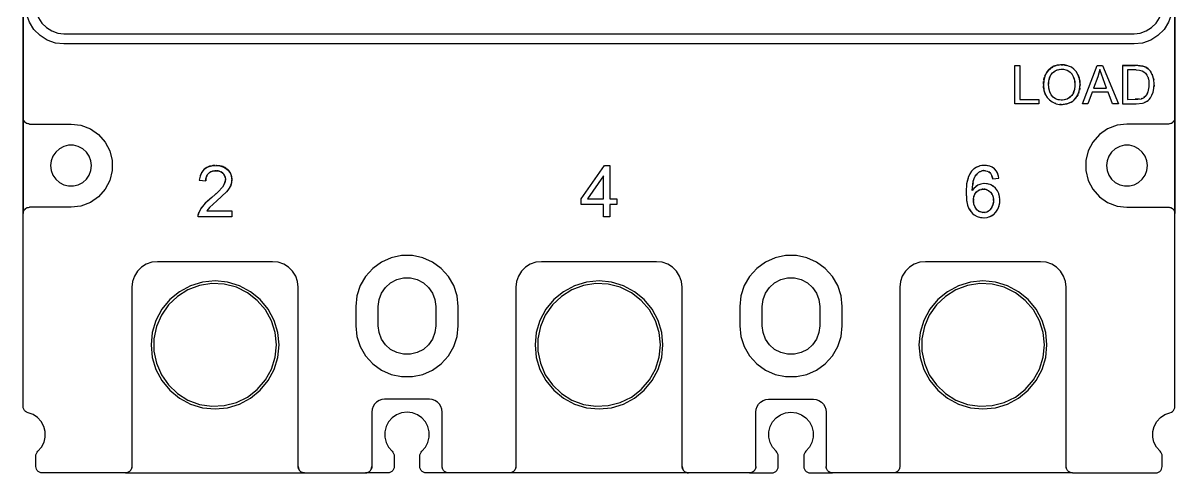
# Model space of a CAD drawing. Header units: millimetres. Extents: x 0 to 90, y 0 to 155.
# Drawn here: x 0 to 90, y 0 to 35.1 of the extents above; entities that cross this region are included whole.
import ezdxf

# ---------------------------------------------------------------- set-up
doc = ezdxf.new("R2010")
doc.units = ezdxf.units.MM

# ---------------------------------------------------------------- blocks, each defined once
blk = doc.blocks.new('CHINT_19175bf650855791af7d52e39bfb35eb_FACE_0')
at = {"color": 141, "linetype": 'Continuous', "true_color": 0x40d9ff}
for p, q in [((80.864, 31.493), (81.026, 31.524)), ((81.086, 31.53), (81.299, 31.526)), ((81.303, 31.525), (81.505, 31.474)), ((87.263, 31.8), (87.314, 31.8)), ((80.167, 30.692), (80.237, 30.95)), ((80.293, 31.059), (80.322, 31.113)), ((80.432, 31.246), (80.606, 31.379)), ((80.629, 31.394), (80.816, 31.48)), ((81.57, 31.447), (81.658, 31.402)), ((81.738, 31.349), (81.8, 31.302)), ((81.912, 31.186), (81.941, 31.154)), ((82.055, 30.961), (82.141, 30.676)), ((82.154, 30.612), (82.174, 30.333)), ((86.96, 31.47), (87.241, 31.453)), ((87.899, 30.871), (87.916, 30.789)), ((87.95, 30.623), (87.952, 30.567)), ((80.134, 30.366), (80.148, 30.552)), ((80.148, 30.021), (80.142, 30.103)), ((80.216, 29.754), (80.199, 29.816)), ((82.108, 29.836), (82.05, 29.673)), ((82.177, 30.258), (82.138, 29.932)), ((87.887, 29.768), (87.813, 29.594)), ((87.959, 30.185), (87.953, 30.127)), ((80.329, 29.538), (80.293, 29.606)), ((80.506, 29.345), (80.486, 29.359)), ((80.744, 29.199), (80.672, 29.228)), ((80.974, 29.132), (80.88, 29.146)), ((81.214, 29.12), (81.112, 29.114)), ((81.447, 29.158), (81.35, 29.13)), ((81.653, 29.245), (81.566, 29.195)), ((81.832, 29.379), (81.757, 29.308)), ((81.984, 29.563), (81.922, 29.469)), ((87.221, 29.203), (86.886, 29.181)), ((87.403, 29.236), (87.372, 29.227)), ((87.555, 29.303), (87.505, 29.28)), ((87.667, 29.388), (87.568, 29.312)), ((87.771, 29.521), (87.748, 29.486)), ((14.71, 23.539), (14.634, 23.504)), ((14.886, 23.592), (14.792, 23.572)), ((15.089, 23.607), (14.961, 23.604)), ((15.278, 23.583), (15.141, 23.606)), ((15.43, 23.527), (15.315, 23.576)), ((15.605, 23.41), (15.471, 23.51)), ((74.742, 23.526), (74.732, 23.52)), ((74.804, 23.556), (74.795, 23.553)), ((75.021, 23.608), (74.92, 23.594)), ((75.188, 23.605), (75.051, 23.611)), ((75.122, 23.608), (75.122, 23.608)), ((75.576, 23.402), (75.449, 23.509)), ((14.289, 22.964), (14.277, 22.808)), ((14.304, 23.033), (14.29, 22.975)), ((14.373, 23.226), (14.327, 23.126)), ((15.686, 23.316), (15.672, 23.335)), ((15.75, 23.207), (15.716, 23.269)), ((15.73, 22.576), (15.779, 22.707)), ((15.774, 22.692), (15.774, 22.692)), ((15.795, 23.074), (15.779, 23.129)), ((15.792, 22.747), (15.802, 22.821)), ((15.813, 22.922), (15.809, 22.97)), ((74.222, 22.67), (74.194, 22.487)), ((74.525, 23.346), (74.467, 23.267)), ((75.657, 23.28), (75.639, 23.317)), ((75.761, 22.982), (75.693, 23.206)), ((15.079, 21.808), (15.266, 21.976)), ((16.046, 22.136), (16.045, 22.138)), ((74.362, 21.77), (74.336, 21.714)), ((74.54, 21.982), (74.476, 21.922)), ((74.608, 22.032), (74.568, 22.003)), ((74.738, 22.102), (74.686, 22.075)), ((74.878, 22.145), (74.826, 22.13)), ((75.028, 22.161), (74.945, 22.153)), ((75.176, 22.15), (75.089, 22.157)), ((75.316, 22.113), (75.265, 22.128)), ((75.46, 22.04), (75.437, 22.052)), ((75.729, 21.715), (75.696, 21.788)), ((75.77, 21.61), (75.764, 21.636)), ((14.295, 21.114), (14.295, 21.116)), ((74.25, 21.406), (74.248, 21.281)), ((74.248, 21.205), (74.271, 21.067)), ((74.287, 21.596), (74.268, 21.506)), ((75.595, 20.586), (75.706, 20.748)), ((75.725, 20.798), (75.778, 20.938)), ((75.789, 20.998), (75.812, 21.146)), ((75.813, 21.284), (75.811, 21.395)), ((74.425, 20.682), (74.424, 20.684)), ((74.492, 20.599), (74.532, 20.553)), ((74.653, 20.457), (74.811, 20.38)), ((74.901, 20.358), (74.98, 20.34)), ((75.138, 20.341), (75.178, 20.348)), ((75.279, 20.373), (75.326, 20.391)), ((75.398, 20.427), (75.45, 20.459)), ((75.501, 20.498), (75.522, 20.515)), ((75.504, 20.006), (75.513, 20.014)), ((76.096, 20.5), (76.096, 20.5))]:
    blk.add_line(p, q, dxfattribs=at)
for points in [[(89.8, 118.5), (89.8, 36.5), (89.725, 35.832), (89.503, 35.198), (89.145, 34.63), (88.67, 34.155), (88.102, 33.797), (87.468, 33.575), (86.8, 33.5), (3.2, 33.5), (2.532, 33.575), (1.898, 33.797), (1.33, 34.155), (0.855, 34.63), (0.497, 35.198), (0.275, 35.832)], [(2.71, 34.355), (3.2, 34.3), (86.8, 34.3), (87.29, 34.355), (87.755, 34.518), (88.172, 34.78), (88.52, 35.128), (88.782, 35.545), (88.945, 36.01), (89, 36.5), (89, 118.5)], [(1, 118.5), (1, 36.5), (1.055, 36.01), (1.218, 35.545), (1.48, 35.128), (1.828, 34.78), (2.245, 34.518), (2.71, 34.355)], [(0, 58.282), (0, 20.25), (0, 27.75), (0, 57.766)], [(90, 58.282), (90, 20.25), (90, 27.75), (90, 57.766)], [(79.367, 29.177), (79.367, 28.824), (77.492, 28.824), (77.492, 31.824), (77.889, 31.824), (77.889, 29.177), (79.367, 29.177)], [(82.413, 31.124), (82.278, 31.344), (82.109, 31.529), (81.905, 31.679), (81.769, 31.749), (81.628, 31.804), (81.357, 31.864), (81.069, 31.875), (80.794, 31.838), (80.544, 31.756), (80.319, 31.628), (80.12, 31.454)], [(80.12, 31.454), (80.268, 31.59), (80.3, 31.611)], [(80.357, 31.65), (80.43, 31.699), (80.494, 31.728)], [(80.432, 31.246), (80.535, 31.333), (80.644, 31.405), (80.795, 31.474), (80.956, 31.517), (81.128, 31.535), (81.304, 31.525), (81.469, 31.489), (81.624, 31.424), (81.78, 31.322), (81.936, 31.161), (82.055, 30.961)], [(80.592, 31.772), (80.645, 31.796), (80.73, 31.817)], [(80.836, 31.844), (80.881, 31.855), (80.991, 31.864)], [(81.101, 31.873), (81.138, 31.876), (81.261, 31.868)], [(81.381, 31.859), (81.407, 31.857), (81.527, 31.827)], [(81.652, 31.795), (81.665, 31.791), (81.686, 31.781)], [(83.522, 29.732), (83.192, 28.824), (82.77, 28.824), (83.922, 31.824), (84.35, 31.824), (85.578, 28.824), (85.126, 28.824), (84.776, 29.732), (83.522, 29.732)], [(83.636, 30.055), (84.653, 30.055), (84.127, 31.508), (83.965, 30.936), (83.636, 30.055)], [(85.895, 31.824), (85.895, 28.824), (86.977, 28.824), (87.459, 28.875), (87.571, 28.907), (87.674, 28.946), (87.818, 29.025)], [(87.902, 31.566), (87.718, 31.689), (87.502, 31.771), (87.091, 31.821), (85.895, 31.824)], [(85.895, 31.824), (86.809, 31.824), (86.899, 31.821)], [(87.135, 31.816), (87.231, 31.813), (87.474, 31.774)], [(87.507, 31.769), (87.512, 31.768), (87.649, 31.715)], [(87.72, 31.687), (87.722, 31.687), (87.902, 31.566)], [(88.091, 29.297), (88.204, 29.493), (88.295, 29.734), (88.357, 30.034), (88.375, 30.377), (88.347, 30.71), (88.284, 30.977), (88.202, 31.182), (88.07, 31.391), (87.902, 31.566)], [(80.12, 31.454), (79.953, 31.237), (79.831, 30.983), (79.747, 30.656), (79.719, 30.284), (79.762, 29.9), (79.891, 29.536)], [(79.757, 30.697), (79.765, 30.755), (79.813, 30.914)], [(79.838, 31), (79.844, 31.019), (79.918, 31.164)], [(79.958, 31.244), (79.963, 31.253), (80.12, 31.454)], [(82.055, 30.961), (82.123, 30.769), (82.165, 30.556), (82.177, 30.242), (82.143, 29.948), (82.063, 29.695), (81.937, 29.484), (81.771, 29.317), (81.579, 29.2), (81.362, 29.131), (81.121, 29.113), (80.886, 29.144), (80.674, 29.226), (80.487, 29.358), (80.327, 29.54), (80.213, 29.759), (80.144, 30.039), (80.132, 30.434), (80.174, 30.748), (80.235, 30.946), (80.321, 31.112), (80.432, 31.246)], [(81.882, 28.958), (82.01, 29.038), (82.126, 29.132), (82.289, 29.315), (82.423, 29.542), (82.521, 29.805), (82.575, 30.09), (82.587, 30.383), (82.537, 30.774), (82.413, 31.124)], [(82.413, 31.124), (82.469, 30.997), (82.514, 30.863), (82.526, 30.807)], [(82.545, 30.715), (82.57, 30.593), (82.579, 30.443)], [(86.96, 31.47), (86.292, 31.47), (86.292, 29.177), (87.094, 29.182), (87.389, 29.23), (87.546, 29.297), (87.611, 29.34), (87.667, 29.388)], [(86.96, 31.47), (87.241, 31.453), (87.436, 31.408), (87.576, 31.332), (87.701, 31.219), (87.812, 31.069), (87.9, 30.87), (87.951, 30.618), (87.96, 30.161), (87.887, 29.768)], [(88.079, 31.378), (88.088, 31.368), (88.124, 31.305)], [(88.215, 31.148), (88.227, 31.127), (88.238, 31.091)], [(88.326, 30.8), (88.339, 30.755), (88.34, 30.739)], [(79.725, 30.363), (79.725, 30.458), (79.741, 30.578)], [(79.753, 29.979), (79.725, 30.135), (79.725, 30.23)], [(79.891, 29.536), (79.78, 29.829), (79.773, 29.87)], [(82.51, 29.776), (82.502, 29.743), (82.457, 29.634)], [(82.568, 30.053), (82.565, 30.012), (82.539, 29.901)], [(82.585, 30.342), (82.588, 30.301), (82.579, 30.198)], [(87.887, 29.768), (87.828, 29.62), (87.754, 29.493), (87.667, 29.388)], [(88.369, 30.272), (88.372, 30.222), (88.364, 30.168)], [(79.891, 29.536), (80.023, 29.316), (80.192, 29.13), (80.396, 28.977), (80.554, 28.894), (80.721, 28.832), (80.967, 28.783), (81.223, 28.774), (81.563, 28.827), (81.882, 28.958)], [(80.703, 28.839), (80.693, 28.841), (80.674, 28.85)], [(81.56, 28.827), (81.553, 28.825), (81.299, 28.779), (81.254, 28.779)], [(81.882, 28.958), (81.721, 28.881), (81.572, 28.831)], [(82.1, 29.111), (82.088, 29.099), (82.067, 29.085)], [(82.273, 29.298), (82.261, 29.278), (82.196, 29.211)], [(82.41, 29.52), (82.4, 29.496), (82.342, 29.405)], [(87.653, 28.938), (87.634, 28.93), (87.615, 28.924)], [(87.818, 29.025), (87.731, 28.974), (87.689, 28.955)], [(87.818, 29.025), (87.898, 29.086), (87.975, 29.158), (88.091, 29.297)], [(87.96, 29.144), (87.945, 29.128), (87.931, 29.117)], [(88.091, 29.297), (88.02, 29.207), (87.987, 29.173)], [(81.105, 28.778), (81.021, 28.777), (81, 28.781)], [(0.5, 27.25), (0.389, 27.263), (0.283, 27.3), (0.188, 27.359), (0.109, 27.438), (0.05, 27.533), (0.013, 27.639), (0, 27.75)], [(0.029, 27.592), (0.017, 27.621), (0.016, 27.629)], [(0.085, 27.476), (0.067, 27.5), (0.061, 27.515)], [(0.167, 27.38), (0.146, 27.396), (0.132, 27.416)], [(0.265, 27.311), (0.239, 27.324), (0.216, 27.342)], [(0.37, 27.269), (0.324, 27.282), (0.301, 27.293)], [(0.5, 27.25), (0.453, 27.252), (0.407, 27.259), (0.397, 27.262)], [(0.5, 27.25), (3.75, 27.25), (4.528, 27.156), (5.26, 26.878), (5.905, 26.433), (6.425, 25.846), (6.789, 25.152), (6.976, 24.392), (6.976, 23.608), (6.789, 22.848), (6.425, 22.154), (5.905, 21.567), (5.26, 21.122), (4.528, 20.844), (3.75, 20.75), (0.5, 20.75)], [(89.5, 27.25), (86.25, 27.25), (85.472, 27.156), (84.74, 26.878), (84.095, 26.433), (83.575, 25.846), (83.211, 25.152), (83.024, 24.392), (83.024, 23.608), (83.211, 22.848), (83.575, 22.154), (84.095, 21.567), (84.74, 21.122), (85.472, 20.844), (86.25, 20.75), (89.5, 20.75)], [(90, 27.75), (89.987, 27.639), (89.95, 27.533), (89.891, 27.438), (89.812, 27.359), (89.717, 27.3), (89.611, 27.263), (89.5, 27.25)], [(89.601, 27.261), (89.585, 27.257), (89.5, 27.25)], [(89.699, 27.293), (89.668, 27.279), (89.63, 27.269)], [(89.8, 27.352), (89.746, 27.315), (89.728, 27.307)], [(89.885, 27.433), (89.879, 27.423), (89.817, 27.363), (89.814, 27.361)], [(89.938, 27.513), (89.929, 27.493), (89.901, 27.455)], [(89.983, 27.625), (89.976, 27.597), (89.962, 27.566)], [(90, 27.75), (89.994, 27.673), (89.989, 27.651)], [(5.304, 23.617), (5.35, 24), (5.304, 24.383), (5.167, 24.744), (4.948, 25.061), (4.659, 25.317), (4.317, 25.496), (3.943, 25.588), (3.557, 25.588), (3.183, 25.496), (2.841, 25.317), (2.552, 25.061), (2.333, 24.744), (2.196, 24.383), (2.15, 24), (2.196, 23.617), (2.333, 23.256), (2.552, 22.939), (2.841, 22.683), (3.183, 22.504), (3.557, 22.412), (3.943, 22.412), (4.317, 22.504), (4.659, 22.683), (4.948, 22.939), (5.167, 23.256), (5.304, 23.617)], [(87.804, 23.617), (87.85, 24), (87.804, 24.383), (87.667, 24.744), (87.448, 25.061), (87.159, 25.317), (86.817, 25.496), (86.443, 25.588), (86.057, 25.588), (85.683, 25.496), (85.341, 25.317), (85.052, 25.061), (84.833, 24.744), (84.696, 24.383), (84.65, 24), (84.696, 23.617), (84.833, 23.256), (85.052, 22.939), (85.341, 22.683), (85.683, 22.504), (86.057, 22.412), (86.443, 22.412), (86.817, 22.504), (87.159, 22.683), (87.448, 22.939), (87.667, 23.256), (87.804, 23.617)], [(14.162, 23.721), (14.343, 23.847), (14.545, 23.935), (14.76, 23.99), (15.055, 24.016), (15.38, 23.988), (15.687, 23.893), (15.909, 23.76), (16.081, 23.59), (16.208, 23.386), (16.288, 23.159), (16.318, 22.92), (16.296, 22.68), (16.225, 22.452), (16.114, 22.238), (16.01, 22.086), (15.894, 21.945), (15.137, 21.241), (14.57, 20.738), (14.362, 20.472), (16.324, 20.472), (16.324, 20), (13.679, 20), (13.688, 20.154), (13.707, 20.249), (13.737, 20.341)], [(15.605, 23.41), (15.68, 23.326), (15.74, 23.231), (15.793, 23.094), (15.814, 22.932), (15.796, 22.757), (15.746, 22.604), (15.585, 22.326), (15.257, 21.966), (14.742, 21.511), (14.233, 21.059), (13.916, 20.682), (13.737, 20.341)], [(14.162, 23.721), (14.039, 23.592), (13.94, 23.444), (13.83, 23.176), (13.773, 22.859), (14.277, 22.808)], [(14.01, 23.548), (13.953, 23.467), (13.949, 23.457)], [(14.162, 23.721), (14.048, 23.603), (14.044, 23.597)], [(14.514, 23.922), (14.353, 23.854), (14.162, 23.721)], [(14.395, 23.273), (14.493, 23.397), (14.606, 23.487)], [(14.493, 23.397), (14.57, 23.464), (14.655, 23.518), (14.813, 23.58), (14.98, 23.607), (15.149, 23.606), (15.316, 23.576), (15.471, 23.51), (15.605, 23.41)], [(14.69, 23.972), (14.574, 23.947), (14.547, 23.936)], [(14.974, 24.009), (14.825, 24.001), (14.781, 23.992)], [(15.672, 23.898), (15.625, 23.923), (15.381, 23.99), (15.107, 24.016), (15.076, 24.014)], [(15.877, 23.78), (15.837, 23.814), (15.723, 23.872)], [(16.055, 23.615), (16.017, 23.663), (15.955, 23.715)], [(16.203, 23.394), (16.158, 23.486), (16.101, 23.558)], [(45.843, 20.958), (45.843, 20), (45.352, 20), (45.352, 20.958), (43.617, 20.958), (43.617, 21.408), (45.442, 24), (45.843, 24), (45.843, 21.408), (46.383, 21.408), (46.383, 20.958), (45.843, 20.958)], [(74.108, 23.558), (73.976, 23.363), (73.876, 23.152), (73.725, 22.567), (73.678, 21.954), (73.714, 21.301), (73.796, 20.912), (73.904, 20.633), (74.067, 20.384)], [(74.108, 23.558), (73.988, 23.384), (73.982, 23.372)], [(75.888, 23.751), (75.72, 23.871), (75.532, 23.954), (75.276, 24.008), (75.015, 24.014), (74.757, 23.975), (74.511, 23.885), (74.292, 23.743), (74.108, 23.558)], [(74.292, 23.743), (74.29, 23.742), (74.108, 23.558)], [(74.506, 23.881), (74.498, 23.879), (74.306, 23.753)], [(74.307, 22.988), (74.399, 23.173), (74.52, 23.341), (74.673, 23.481), (74.732, 23.521), (74.795, 23.553), (74.921, 23.595), (75.054, 23.612), (75.187, 23.605), (75.317, 23.574), (75.45, 23.508), (75.576, 23.402)], [(74.746, 23.971), (74.733, 23.969), (74.589, 23.913)], [(75.001, 24.012), (74.994, 24.012), (74.912, 23.998)], [(75.274, 24.008), (75.272, 24.009), (75.242, 24.009)], [(75.529, 23.955), (75.524, 23.957), (75.354, 23.992)], [(75.576, 23.402), (75.639, 23.316), (75.694, 23.204), (75.761, 22.982)], [(75.719, 23.872), (75.718, 23.872), (75.66, 23.898)], [(75.761, 22.982), (76.249, 23.021), (76.219, 23.185), (76.17, 23.344), (76.054, 23.565), (75.888, 23.751)], [(76.05, 23.569), (76.047, 23.575), (75.888, 23.751)], [(76.167, 23.35), (76.163, 23.362), (76.097, 23.484)], [(13.893, 23.33), (13.839, 23.206), (13.836, 23.19)], [(14.277, 22.808), (14.281, 22.895), (14.291, 22.982), (14.329, 23.134), (14.396, 23.275), (14.493, 23.397)], [(16.282, 23.175), (16.254, 23.289), (16.211, 23.378)], [(16.237, 22.493), (16.278, 22.601), (16.286, 22.648)], [(16.311, 22.975), (16.307, 23.073), (16.29, 23.144)], [(16.302, 22.751), (16.316, 22.837), (16.315, 22.884)], [(45.352, 23.211), (44.1, 21.408), (45.352, 21.408), (45.352, 23.211)], [(73.845, 23.033), (73.746, 22.688), (73.741, 22.63)], [(73.935, 23.278), (73.887, 23.181), (73.885, 23.171)], [(74.602, 22.464), (74.435, 22.357), (74.289, 22.221), (74.168, 22.063), (74.197, 22.532), (74.242, 22.783), (74.307, 22.988)], [(74.237, 22.758), (74.307, 22.988), (74.403, 23.179)], [(75.975, 22.233), (75.786, 22.396), (75.568, 22.515), (75.328, 22.581), (75.079, 22.594), (74.834, 22.554), (74.602, 22.464)], [(75.078, 22.593), (75.078, 22.593), (74.835, 22.555), (74.602, 22.464)], [(75.302, 22.582), (75.263, 22.589), (75.086, 22.593)], [(75.538, 22.523), (75.438, 22.558), (75.362, 22.571)], [(75.776, 22.402), (75.756, 22.417), (75.602, 22.501), (75.579, 22.509)], [(76.217, 23.192), (76.216, 23.199), (76.195, 23.263)], [(16.032, 22.118), (16.066, 22.161), (16.1, 22.217)], [(16.125, 22.26), (16.19, 22.368), (16.215, 22.432)], [(73.682, 21.879), (73.679, 21.843), (73.704, 21.484)], [(74.352, 20.81), (74.314, 20.903), (74.283, 20.998), (74.248, 21.192), (74.247, 21.389), (74.281, 21.583), (74.357, 21.765), (74.476, 21.922)], [(74.376, 22.303), (74.295, 22.227), (74.292, 22.224)], [(74.602, 22.464), (74.44, 22.361), (74.437, 22.359)], [(74.476, 21.922), (74.537, 21.979), (74.603, 22.03), (74.732, 22.101), (74.874, 22.145), (75.021, 22.161), (75.169, 22.152), (75.312, 22.115), (75.459, 22.041), (75.598, 21.922), (75.697, 21.786), (75.765, 21.633), (75.815, 21.376), (75.811, 21.117), (75.776, 20.926), (75.705, 20.746), (75.595, 20.586)], [(75.975, 22.233), (75.869, 22.333), (75.803, 22.382)], [(76.158, 20.599), (76.215, 20.726), (76.26, 20.859), (76.309, 21.098), (76.321, 21.342), (76.297, 21.585), (76.233, 21.821), (76.125, 22.04), (75.975, 22.233)], [(76.183, 21.924), (76.127, 22.038), (76.125, 22.04)], [(76.251, 21.754), (76.235, 21.817), (76.234, 21.819)], [(0, 20.25), (0.013, 20.361), (0.05, 20.467), (0.109, 20.562), (0.188, 20.641), (0.283, 20.7), (0.389, 20.737), (0.5, 20.75)], [(0.301, 20.707), (0.332, 20.721), (0.37, 20.731)], [(0.399, 20.739), (0.415, 20.743), (0.5, 20.75)], [(14.087, 20.886), (13.93, 20.704), (13.923, 20.691)], [(14.493, 21.29), (14.258, 21.084), (14.249, 21.073)], [(73.717, 21.284), (73.718, 21.273), (73.794, 20.916), (73.795, 20.915)], [(74.432, 20.671), (74.352, 20.81), (74.282, 21.004)], [(74.653, 20.457), (74.53, 20.554), (74.43, 20.674), (74.352, 20.81)], [(76.233, 20.779), (76.243, 20.802), (76.248, 20.822)], [(76.274, 20.924), (76.297, 21.015), (76.3, 21.053)], [(76.305, 21.509), (76.3, 21.569), (76.298, 21.576)], [(76.315, 21.229), (76.321, 21.294), (76.319, 21.315)], [(89.5, 20.75), (89.611, 20.737), (89.717, 20.7), (89.812, 20.641), (89.891, 20.562), (89.95, 20.467), (89.987, 20.361), (90, 20.25)], [(89.5, 20.75), (89.547, 20.748), (89.593, 20.741), (89.603, 20.738)], [(89.63, 20.731), (89.676, 20.718), (89.699, 20.707)], [(0, 20.25), (0.006, 20.327), (0.011, 20.349)], [(8, 0), (1.5, 0), (1.389, 0.013), (1.283, 0.05), (1.188, 0.109), (1.109, 0.188), (1.05, 0.283), (1.013, 0.389), (1, 0.5), (1, 1.323), (1.011, 1.427), (1.044, 1.527), (1.096, 1.618), (1.167, 1.696), (1.446, 2.015), (1.641, 2.392), (1.739, 2.805), (1.735, 3.229), (1.629, 3.64), (1.427, 4.013), (1.141, 4.327), (0.788, 4.562), (0.389, 4.706), (0.283, 4.743), (0.188, 4.803), (0.109, 4.882), (0.05, 4.977), (0.013, 5.082), (0, 5.194), (0, 20.25)], [(0.017, 20.375), (0.024, 20.403), (0.038, 20.434)], [(0.062, 20.487), (0.071, 20.507), (0.099, 20.545)], [(0.115, 20.567), (0.121, 20.577), (0.183, 20.637), (0.186, 20.639)], [(0.2, 20.648), (0.254, 20.685), (0.272, 20.693)], [(13.703, 20.23), (13.688, 20.155), (13.688, 20.155)], [(13.737, 20.341), (13.707, 20.249), (13.707, 20.249)], [(73.907, 20.628), (73.911, 20.62), (74.067, 20.384)], [(74.067, 20.384), (74.181, 20.265), (74.31, 20.16), (74.544, 20.03), (74.803, 19.954), (75.071, 19.931), (75.339, 19.958), (75.595, 20.041), (75.825, 20.181), (76.014, 20.371), (76.158, 20.599)], [(74.067, 20.384), (74.178, 20.268), (74.181, 20.265)], [(74.185, 20.261), (74.297, 20.169), (74.303, 20.165)], [(74.507, 20.051), (74.544, 20.03), (74.559, 20.026)], [(75.595, 20.586), (75.515, 20.508), (75.425, 20.44), (75.3, 20.378), (75.149, 20.341), (74.976, 20.34), (74.808, 20.381), (74.653, 20.457)], [(74.812, 19.954), (74.82, 19.952), (74.933, 19.943)], [(75.082, 19.932), (75.09, 19.932), (75.292, 19.949), (75.32, 19.956)], [(75.376, 19.97), (75.482, 19.996), (75.557, 20.029)], [(75.618, 20.055), (75.659, 20.073), (75.787, 20.159)], [(75.831, 20.188), (75.842, 20.195), (75.99, 20.347)], [(76.015, 20.373), (76.017, 20.375), (76.158, 20.599)], [(82, 0), (88.5, 0), (88.611, 0.013), (88.717, 0.05), (88.812, 0.109), (88.891, 0.188), (88.95, 0.283), (88.987, 0.389), (89, 0.5), (89, 1.323), (88.989, 1.427), (88.956, 1.527), (88.904, 1.618), (88.833, 1.696), (88.554, 2.015), (88.359, 2.392), (88.261, 2.805), (88.265, 3.229), (88.371, 3.64), (88.573, 4.013), (88.859, 4.327), (89.212, 4.562), (89.611, 4.706), (89.717, 4.743), (89.812, 4.803), (89.891, 4.882), (89.95, 4.977), (89.987, 5.082), (90, 5.194), (90, 20.25)], [(89.735, 20.689), (89.761, 20.676), (89.784, 20.658)], [(89.833, 20.62), (89.854, 20.604), (89.868, 20.584)], [(89.915, 20.524), (89.933, 20.5), (89.939, 20.485)], [(89.971, 20.408), (89.983, 20.379), (89.984, 20.371)], [(21.5, 0.5), (21.5, 14.5), (21.45, 14.945), (21.302, 15.368), (21.064, 15.747), (20.747, 16.064), (20.368, 16.302), (19.945, 16.45), (19.5, 16.5), (10.5, 16.5), (10.055, 16.45), (9.632, 16.302), (9.253, 16.064), (8.936, 15.747), (8.698, 15.368), (8.55, 14.945), (8.5, 14.5), (8.5, 0.5)], [(34, 11.5), (34, 13), (33.913, 13.832), (33.654, 14.627), (33.236, 15.351), (32.677, 15.973), (32, 16.464), (31.236, 16.804), (30.418, 16.978), (29.582, 16.978), (28.764, 16.804), (28, 16.464), (27.323, 15.973), (26.764, 15.351), (26.346, 14.627), (26.087, 13.832), (26, 13), (26, 11.5), (26.087, 10.668), (26.346, 9.873), (26.764, 9.149), (27.323, 8.527), (28, 8.036), (28.764, 7.696), (29.582, 7.522), (30.418, 7.522), (31.236, 7.696), (32, 8.036), (32.677, 8.527), (33.236, 9.149), (33.654, 9.873), (33.913, 10.668), (34, 11.5)], [(51.5, 0.5), (51.5, 14.5), (51.45, 14.945), (51.302, 15.368), (51.064, 15.747), (50.747, 16.064), (50.368, 16.302), (49.945, 16.45), (49.5, 16.5), (40.5, 16.5), (40.055, 16.45), (39.632, 16.302), (39.253, 16.064), (38.936, 15.747), (38.698, 15.368), (38.55, 14.945), (38.5, 14.5), (38.5, 0.5)], [(56, 13), (56, 11.5), (56.087, 10.668), (56.346, 9.873), (56.764, 9.149), (57.323, 8.527), (58, 8.036), (58.764, 7.696), (59.582, 7.522), (60.418, 7.522), (61.236, 7.696), (62, 8.036), (62.677, 8.527), (63.236, 9.149), (63.654, 9.873), (63.913, 10.668), (64, 11.5), (64, 13), (63.913, 13.832), (63.654, 14.627), (63.236, 15.351), (62.677, 15.973), (62, 16.464), (61.236, 16.804), (60.418, 16.978), (59.582, 16.978), (58.764, 16.804), (58, 16.464), (57.323, 15.973), (56.764, 15.351), (56.346, 14.627), (56.087, 13.832), (56, 13)], [(81.5, 0.5), (81.5, 14.5), (81.45, 14.945), (81.302, 15.368), (81.064, 15.747), (80.747, 16.064), (80.368, 16.302), (79.945, 16.45), (79.5, 16.5), (70.5, 16.5), (70.055, 16.45), (69.632, 16.302), (69.253, 16.064), (68.936, 15.747), (68.698, 15.368), (68.55, 14.945), (68.5, 14.5), (68.5, 0.5)], [(10.096, 10.975), (10, 10), (10.096, 9.025), (10.381, 8.087), (10.843, 7.222), (11.464, 6.464), (12.222, 5.843), (13.087, 5.381), (14.025, 5.096), (15, 5), (15.975, 5.096), (16.913, 5.381), (17.778, 5.843), (18.536, 6.464), (19.157, 7.222), (19.619, 8.087), (19.904, 9.025), (20, 10), (19.904, 10.975), (19.619, 11.913), (19.157, 12.778), (18.536, 13.536), (17.778, 14.157), (16.913, 14.619), (15.975, 14.904), (15, 15), (14.025, 14.904), (13.087, 14.619), (12.222, 14.157), (11.464, 13.536), (10.843, 12.778), (10.381, 11.913), (10.096, 10.975)], [(19.698, 9.035), (19.796, 10), (19.698, 10.965), (19.407, 11.891), (18.936, 12.74), (18.304, 13.476), (17.537, 14.07), (16.666, 14.497), (15.726, 14.741), (14.757, 14.79), (13.798, 14.643), (12.888, 14.306), (12.064, 13.793), (11.361, 13.124), (10.807, 12.328), (10.424, 11.436), (10.229, 10.485), (10.229, 9.515), (10.424, 8.564), (10.807, 7.672), (11.361, 6.876), (12.064, 6.207), (12.888, 5.694), (13.798, 5.357), (14.757, 5.21), (15.726, 5.259), (16.666, 5.503), (17.537, 5.93), (18.304, 6.524), (18.936, 7.26), (19.407, 8.109), (19.698, 9.035)], [(27.75, 11.5), (27.75, 13), (27.815, 13.538), (28.008, 14.046), (28.316, 14.492), (28.722, 14.852), (29.202, 15.104), (29.729, 15.234), (30.271, 15.234), (30.798, 15.104), (31.278, 14.852), (31.684, 14.492), (31.992, 14.046), (32.185, 13.538), (32.25, 13), (32.25, 11.5), (32.185, 10.962), (31.992, 10.454), (31.684, 10.008), (31.278, 9.648), (30.798, 9.396), (30.271, 9.266), (29.729, 9.266), (29.202, 9.396), (28.722, 9.648), (28.316, 10.008), (28.008, 10.454), (27.815, 10.962), (27.75, 11.5)], [(40.096, 10.975), (40, 10), (40.096, 9.025), (40.381, 8.087), (40.843, 7.222), (41.464, 6.464), (42.222, 5.843), (43.087, 5.381), (44.025, 5.096), (45, 5), (45.975, 5.096), (46.913, 5.381), (47.778, 5.843), (48.536, 6.464), (49.157, 7.222), (49.619, 8.087), (49.904, 9.025), (50, 10), (49.904, 10.975), (49.619, 11.913), (49.157, 12.778), (48.536, 13.536), (47.778, 14.157), (46.913, 14.619), (45.975, 14.904), (45, 15), (44.025, 14.904), (43.087, 14.619), (42.222, 14.157), (41.464, 13.536), (40.843, 12.778), (40.381, 11.913), (40.096, 10.975)], [(49.698, 9.035), (49.796, 10), (49.698, 10.965), (49.407, 11.891), (48.936, 12.74), (48.304, 13.476), (47.537, 14.07), (46.666, 14.497), (45.726, 14.741), (44.757, 14.79), (43.798, 14.643), (42.888, 14.306), (42.064, 13.793), (41.361, 13.124), (40.807, 12.328), (40.424, 11.436), (40.229, 10.485), (40.229, 9.515), (40.424, 8.564), (40.807, 7.672), (41.361, 6.876), (42.064, 6.207), (42.888, 5.694), (43.798, 5.357), (44.757, 5.21), (45.726, 5.259), (46.666, 5.503), (47.537, 5.93), (48.304, 6.524), (48.936, 7.26), (49.407, 8.109), (49.698, 9.035)], [(62.25, 13), (62.25, 11.5), (62.185, 10.962), (61.992, 10.454), (61.684, 10.008), (61.278, 9.648), (60.798, 9.396), (60.271, 9.266), (59.729, 9.266), (59.202, 9.396), (58.722, 9.648), (58.316, 10.008), (58.008, 10.454), (57.815, 10.962), (57.75, 11.5), (57.75, 13), (57.815, 13.538), (58.008, 14.046), (58.316, 14.492), (58.722, 14.852), (59.202, 15.104), (59.729, 15.234), (60.271, 15.234), (60.798, 15.104), (61.278, 14.852), (61.684, 14.492), (61.992, 14.046), (62.185, 13.538), (62.25, 13)], [(70.096, 10.975), (70, 10), (70.096, 9.025), (70.381, 8.087), (70.843, 7.222), (71.464, 6.464), (72.222, 5.843), (73.087, 5.381), (74.025, 5.096), (75, 5), (75.975, 5.096), (76.913, 5.381), (77.778, 5.843), (78.536, 6.464), (79.157, 7.222), (79.619, 8.087), (79.904, 9.025), (80, 10), (79.904, 10.975), (79.619, 11.913), (79.157, 12.778), (78.536, 13.536), (77.778, 14.157), (76.913, 14.619), (75.975, 14.904), (75, 15), (74.025, 14.904), (73.087, 14.619), (72.222, 14.157), (71.464, 13.536), (70.843, 12.778), (70.381, 11.913), (70.096, 10.975)], [(79.698, 9.035), (79.796, 10), (79.698, 10.965), (79.407, 11.891), (78.936, 12.74), (78.304, 13.476), (77.537, 14.07), (76.666, 14.497), (75.726, 14.741), (74.757, 14.79), (73.798, 14.643), (72.888, 14.306), (72.064, 13.793), (71.361, 13.124), (70.807, 12.328), (70.424, 11.436), (70.229, 10.485), (70.229, 9.515), (70.424, 8.564), (70.807, 7.672), (71.361, 6.876), (72.064, 6.207), (72.888, 5.694), (73.798, 5.357), (74.757, 5.21), (75.726, 5.259), (76.666, 5.503), (77.537, 5.93), (78.304, 6.524), (78.936, 7.26), (79.407, 8.109), (79.698, 9.035)], [(32.75, 0.5), (32.75, 4.75), (32.725, 4.973), (32.651, 5.184), (32.532, 5.373), (32.373, 5.532), (32.184, 5.651), (31.973, 5.725), (31.75, 5.75), (28.25, 5.75), (28.027, 5.725), (27.816, 5.651), (27.627, 5.532), (27.468, 5.373), (27.349, 5.184), (27.275, 4.973), (27.25, 4.75), (27.25, 0.5)], [(57.25, 0.5), (57.25, 4.75), (57.275, 4.973), (57.349, 5.184), (57.468, 5.373), (57.627, 5.532), (57.816, 5.651), (58.027, 5.725), (58.25, 5.75), (61.75, 5.75), (61.973, 5.725), (62.184, 5.651), (62.373, 5.532), (62.532, 5.373), (62.651, 5.184), (62.725, 4.973), (62.75, 4.75), (62.75, 0.5)], [(33.25, 0), (31.5, 0), (31.389, 0.013), (31.283, 0.05), (31.188, 0.109), (31.109, 0.188), (31.05, 0.283), (31.013, 0.389), (31, 0.5), (31, 1.323), (31.011, 1.427), (31.044, 1.527), (31.096, 1.618), (31.167, 1.696), (31.444, 2.012), (31.639, 2.386), (31.738, 2.795), (31.737, 3.216), (31.635, 3.624), (31.438, 3.997), (31.159, 4.312), (30.812, 4.55), (30.418, 4.699), (30, 4.75), (29.582, 4.699), (29.188, 4.55), (28.841, 4.312), (28.562, 3.997), (28.365, 3.624), (28.263, 3.216), (28.262, 2.795), (28.361, 2.386), (28.556, 2.012), (28.833, 1.696), (28.904, 1.618), (28.956, 1.527), (28.989, 1.427), (29, 1.323), (29, 0.5), (28.987, 0.389), (28.95, 0.283), (28.891, 0.188), (28.812, 0.109), (28.717, 0.05), (28.611, 0.013), (28.5, 0), (26.75, 0)], [(56.75, 0), (58.5, 0), (58.611, 0.013), (58.717, 0.05), (58.812, 0.109), (58.891, 0.188), (58.95, 0.283), (58.987, 0.389), (59, 0.5), (59, 1.323), (58.989, 1.427), (58.956, 1.527), (58.904, 1.618), (58.833, 1.696), (58.556, 2.012), (58.361, 2.386), (58.262, 2.795), (58.263, 3.216), (58.365, 3.624), (58.562, 3.997), (58.841, 4.312), (59.188, 4.55), (59.582, 4.699), (60, 4.75), (60.418, 4.699), (60.812, 4.55), (61.159, 4.312), (61.438, 3.997), (61.635, 3.624), (61.737, 3.216), (61.738, 2.795), (61.639, 2.386), (61.444, 2.012), (61.167, 1.696), (61.096, 1.618), (61.044, 1.527), (61.011, 1.427), (61, 1.323), (61, 0.5), (61.013, 0.389), (61.05, 0.283), (61.109, 0.188), (61.188, 0.109), (61.283, 0.05), (61.389, 0.013), (61.5, 0), (63.25, 0)], [(8.5, 0.5), (8.487, 0.389), (8.45, 0.283), (8.391, 0.188), (8.312, 0.109), (8.217, 0.05), (8.111, 0.013), (8, 0)], [(8, 0), (22, 0), (26.75, 0)], [(8.158, 0.029), (8.129, 0.017), (8.121, 0.016)], [(8.274, 0.085), (8.25, 0.067), (8.235, 0.061)], [(8.37, 0.167), (8.354, 0.146), (8.334, 0.132)], [(8.439, 0.265), (8.426, 0.239), (8.408, 0.216)], [(8.481, 0.37), (8.468, 0.324), (8.457, 0.301)], [(8.5, 0.5), (8.498, 0.453), (8.491, 0.407), (8.488, 0.397)], [(21.511, 0.399), (21.507, 0.415), (21.5, 0.5)], [(21.5, 0.5), (21.513, 0.389), (21.55, 0.283), (21.609, 0.188), (21.688, 0.109), (21.783, 0.05), (21.889, 0.013), (22, 0)], [(21.543, 0.301), (21.529, 0.332), (21.519, 0.37)], [(21.602, 0.2), (21.565, 0.254), (21.557, 0.272)], [(21.683, 0.115), (21.673, 0.121), (21.613, 0.183), (21.611, 0.186)], [(21.763, 0.062), (21.743, 0.071), (21.705, 0.099)], [(21.875, 0.017), (21.847, 0.024), (21.816, 0.038)], [(22, 0), (21.923, 0.006), (21.901, 0.011)], [(26.75, 0), (26.861, 0.013), (26.967, 0.05), (27.062, 0.109), (27.141, 0.188), (27.2, 0.283), (27.237, 0.389), (27.25, 0.5)], [(26.908, 0.029), (26.879, 0.017), (26.871, 0.016)], [(27.024, 0.085), (27, 0.067), (26.985, 0.061)], [(27.12, 0.167), (27.104, 0.146), (27.084, 0.132)], [(27.189, 0.265), (27.176, 0.239), (27.158, 0.216)], [(27.231, 0.37), (27.218, 0.324), (27.207, 0.301)], [(27.25, 0.5), (27.248, 0.453), (27.241, 0.407), (27.238, 0.397)], [(32.761, 0.399), (32.757, 0.415), (32.75, 0.5)], [(33.25, 0), (33.139, 0.013), (33.033, 0.05), (32.938, 0.109), (32.859, 0.188), (32.8, 0.283), (32.763, 0.389), (32.75, 0.5)], [(32.793, 0.301), (32.779, 0.332), (32.769, 0.37)], [(32.852, 0.2), (32.815, 0.254), (32.807, 0.272)], [(32.933, 0.115), (32.923, 0.121), (32.863, 0.183), (32.861, 0.186)], [(33.013, 0.062), (32.993, 0.071), (32.955, 0.099)], [(33.125, 0.017), (33.097, 0.024), (33.066, 0.038)], [(33.25, 0), (33.173, 0.006), (33.151, 0.011)], [(56.75, 0), (52, 0), (38, 0), (33.25, 0)], [(38.5, 0.5), (38.487, 0.389), (38.45, 0.283), (38.391, 0.188), (38.312, 0.109), (38.217, 0.05), (38.111, 0.013), (38, 0)], [(38.158, 0.029), (38.129, 0.017), (38.121, 0.016)], [(38.274, 0.085), (38.25, 0.067), (38.235, 0.061)], [(38.37, 0.167), (38.354, 0.146), (38.334, 0.132)], [(38.439, 0.265), (38.426, 0.239), (38.408, 0.216)], [(38.481, 0.37), (38.468, 0.324), (38.457, 0.301)], [(38.5, 0.5), (38.498, 0.453), (38.491, 0.407), (38.488, 0.397)], [(51.511, 0.399), (51.507, 0.415), (51.5, 0.5)], [(51.5, 0.5), (51.513, 0.389), (51.55, 0.283), (51.609, 0.188), (51.688, 0.109), (51.783, 0.05), (51.889, 0.013), (52, 0)], [(51.543, 0.301), (51.529, 0.332), (51.519, 0.37)], [(51.602, 0.2), (51.565, 0.254), (51.557, 0.272)], [(51.683, 0.115), (51.673, 0.121), (51.613, 0.183), (51.611, 0.186)], [(51.763, 0.062), (51.743, 0.071), (51.705, 0.099)], [(51.875, 0.017), (51.847, 0.024), (51.816, 0.038)], [(52, 0), (51.923, 0.006), (51.901, 0.011)], [(57.25, 0.5), (57.237, 0.389), (57.2, 0.283), (57.141, 0.188), (57.062, 0.109), (56.967, 0.05), (56.861, 0.013), (56.75, 0)], [(56.908, 0.029), (56.879, 0.017), (56.871, 0.016)], [(57.024, 0.085), (57, 0.067), (56.985, 0.061)], [(57.12, 0.167), (57.104, 0.146), (57.084, 0.132)], [(57.189, 0.265), (57.176, 0.239), (57.158, 0.216)], [(57.231, 0.37), (57.218, 0.324), (57.207, 0.301)], [(57.25, 0.5), (57.248, 0.453), (57.241, 0.407), (57.238, 0.397)], [(63.25, 0), (63.139, 0.013), (63.033, 0.05), (62.938, 0.109), (62.859, 0.188), (62.8, 0.283), (62.763, 0.389), (62.75, 0.5)], [(62.761, 0.399), (62.757, 0.415), (62.75, 0.5)], [(62.793, 0.301), (62.779, 0.332), (62.769, 0.37)], [(62.852, 0.2), (62.815, 0.254), (62.807, 0.272)], [(62.933, 0.115), (62.923, 0.121), (62.863, 0.183), (62.861, 0.186)], [(63.013, 0.062), (62.993, 0.071), (62.955, 0.099)], [(63.125, 0.017), (63.097, 0.024), (63.066, 0.038)], [(63.25, 0), (63.173, 0.006), (63.151, 0.011)], [(82, 0), (68, 0), (63.25, 0)], [(68.5, 0.5), (68.487, 0.389), (68.45, 0.283), (68.391, 0.188), (68.312, 0.109), (68.217, 0.05), (68.111, 0.013), (68, 0)], [(68.158, 0.029), (68.129, 0.017), (68.121, 0.016)], [(68.274, 0.085), (68.25, 0.067), (68.235, 0.061)], [(68.37, 0.167), (68.354, 0.146), (68.334, 0.132)], [(68.439, 0.265), (68.426, 0.239), (68.408, 0.216)], [(68.481, 0.37), (68.468, 0.324), (68.457, 0.301)], [(68.5, 0.5), (68.498, 0.453), (68.491, 0.407), (68.488, 0.397)], [(82, 0), (81.889, 0.013), (81.783, 0.05), (81.688, 0.109), (81.609, 0.188), (81.55, 0.283), (81.513, 0.389), (81.5, 0.5)], [(81.511, 0.399), (81.507, 0.415), (81.5, 0.5)], [(81.543, 0.301), (81.529, 0.332), (81.519, 0.37)], [(81.602, 0.2), (81.565, 0.254), (81.557, 0.272)], [(81.683, 0.115), (81.673, 0.121), (81.613, 0.183), (81.611, 0.186)], [(81.763, 0.062), (81.743, 0.071), (81.705, 0.099)], [(81.875, 0.017), (81.847, 0.024), (81.816, 0.038)], [(82, 0), (81.923, 0.006), (81.901, 0.011)]]:
    blk.add_lwpolyline(points, dxfattribs=at)
blk = doc.blocks.new('CHINT_19175bf650855791af7d52e39bfb35eb')
at = {"color": 141, "true_color": 0x40d9ff}
blk.add_blockref('CHINT_19175bf650855791af7d52e39bfb35eb_FACE_0', (0, 0), dxfattribs=at)

msp = doc.modelspace()

# ---------------------------------------------------------------- block references
at = {"color": 141, "true_color": 0x40d9ff}
msp.add_blockref('CHINT_19175bf650855791af7d52e39bfb35eb', (0, 0), dxfattribs=at)

doc.saveas('drawing.dxf')
